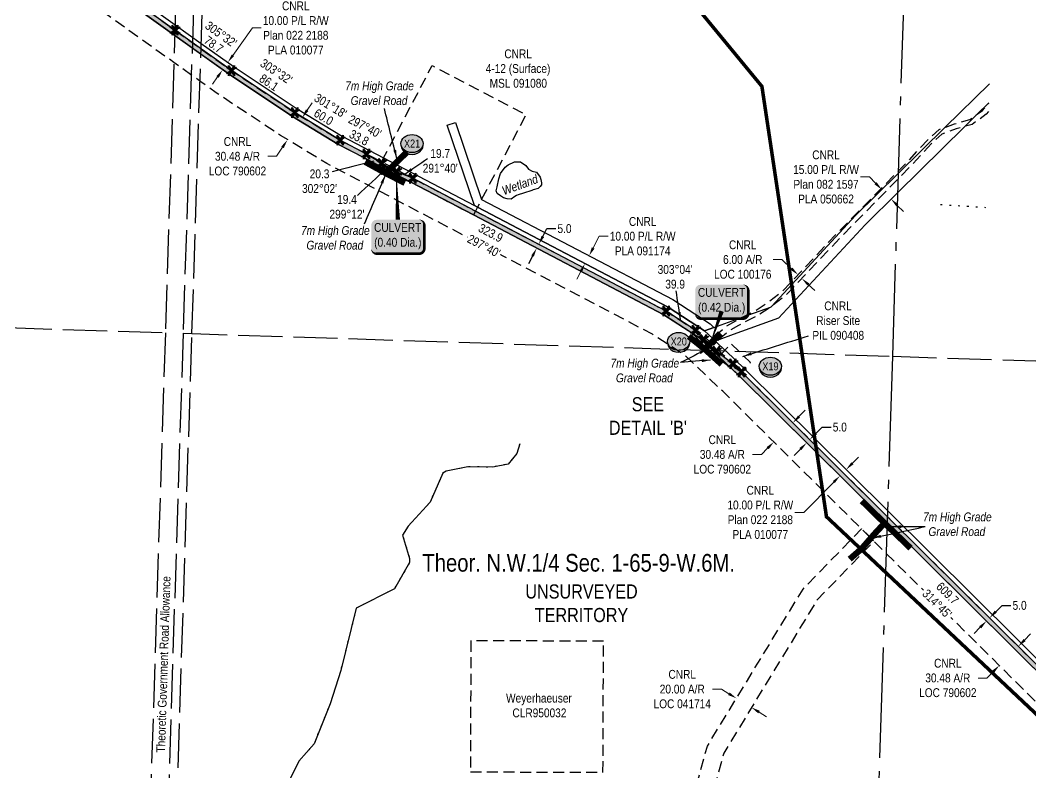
# Model space of a CAD drawing. Extents: x 350972 to 367082, y 6047220 to 6054831.
# Drawn here: x 355528 to 356672, y 6052464 to 6053316 of the extents above; entities that cross this region are included whole.
import ezdxf
from ezdxf.enums import TextEntityAlignment as Align

# ---------------------------------------------------------------- set-up
doc = ezdxf.new("R2010")
doc.units = 0
doc.header["$LTSCALE"] = 5
doc.header["$PDSIZE"] = 0.5
for name, pattern in [('DASHDOT2', [12.7, 6.35, -3.175, 0, -3.175]), ('foc-ACCESSROAD', [3.75, 2.5, -1.25]), ('foc-QUARTERLINE', [33, 25, -3, 2, -3]), ('foc-UNSURVEYED', [12.5, 10, -2.5]), ('foc-WHEELTRACKS', [2, 0.4, -1.6])]:
    doc.linetypes.add(name, pattern=pattern)
doc.layers.get('Defpoints').update_dxf_attribs({"color": 9})
for name, color, linetype, lineweight in [('AS-GENERAL', 48, 'Continuous', 18), ('C-AR-T', 13, 'Continuous', 9), ('C-RW-T', 13, 'Continuous', 9), ('C-WS-T', 13, 'Continuous', 9), ('F-WS-T', 190, 'Continuous', 9), ('T-TEXT', 48, 'Continuous', 18)]:
    doc.layers.add(name, color=color, linetype=linetype, lineweight=lineweight)
for name, color, linetype in [('AS-ROADS', 254, 'Continuous'), ('AS-WILDLIFE', 131, 'DASHDOT2'), ('C-AR', 13, 'foc-ACCESSROAD'), ('C-RW', 13, 'Continuous'), ('C-SYMBOL', 7, 'Continuous'), ('C-WS', 13, 'foc-ACCESSROAD'), ('DETAIL-T', 7, 'Continuous'), ('F-WS', 190, 'foc-ACCESSROAD'), ('L-BD', 7, 'Continuous'), ('L-BD1', 253, 'Continuous'), ('L-MON', 1, 'Continuous'), ('L-QSEC', 8, 'foc-QUARTERLINE'), ('L-ROAD-T', 7, 'Continuous'), ('L-UNS-T', 3, 'Continuous'), ('L-USEC', 7, 'foc-UNSURVEYED'), ('P-CROSSINGS', 250, 'Continuous'), ('P-PROPOSED', 10, 'Continuous'), ('P-PROPOSED-H', 21, 'Continuous'), ('P-TXT', 4, 'Continuous'), ('T-WATER-P3', 160, 'foc-WHEELTRACKS'), ('WETLAND', 143, 'Continuous'), ('WETLAND-T', 146, 'Continuous')]:
    doc.layers.add(name, color=color, linetype=linetype)
doc.styles.add('175L', font='ARIALN.TTF', dxfattribs={"height": 20})
doc.styles.add('80', font='ARIALN.TTF', dxfattribs={"height": 10})
doc.styles.add('80CG', font='ARIALN.TTF', dxfattribs={"height": 10})
doc.styles.add('80L', font='ARIALN.TTF', dxfattribs={"height": 10})
doc.styles.add('Crossing', font='ARIALN.TTF', dxfattribs={"height": 10})
doc.styles.add('foc-LtypeFont', font='ARIALN.TTF', dxfattribs={"height": 7.35})
doc.styles.get("Standard").update_dxf_attribs({"font": 'ARIALN.TTF'})
doc.linetypes.add('foc-TOPO-flowdirection-NOLINE', pattern='A,0,[">",foc-LtypeFont,S=0.3,R=0,X=0,Y=-0.945],-20,[">",foc-LtypeFont,S=0.3,R=0,X=0,Y=-0.945],0', length=20)
doc.dimstyles.new('Compass 5 000', dxfattribs={"dimscale": 5, "dimtxt": 9, "dimasz": 2, "dimexe": 0.2, "dimexo": 0.0625, "dimgap": 0.5, "dimtad": 0, "dimtih": 1, "dimtoh": 1, "dimzin": 0, "dimdsep": 46, "dimtxsty": '80CG', "dimcen": 0.1, "dimse1": 1, "dimse2": 1, "dimclrd": 256, "dimclrt": 256, "dimaunit": 1, "dimadec": 4, "dimazin": 0, "dimtfac": 0.06, "dimtofl": 0, "dimtmove": 0, "dimatfit": 1, "dimfxl": 0.2, "dimtolj": 1, "dimtzin": 0, "dimlwd": -1, "dimarcsym": 0})

# ---------------------------------------------------------------- blocks, each defined once
blk = doc.blocks.new('*D436')
at = {"layer": 'C-AR-T', "transparency": 16777216}
for p, q in [((356390.1, 6053044.7), (356380.1, 6053044.7)), ((356401.1, 6053034.3), (356390.1, 6053044.7)), ((356420, 6053016.5), (356427.3, 6053009.6))]:
    blk.add_line(p, q, dxfattribs=at)
for points in [[(356402.2, 6053035.5), (356400, 6053033.1), (356408.4, 6053027.5)], [(356421.2, 6053017.7), (356418.9, 6053015.3), (356412.7, 6053023.3)]]:
    blk.add_solid(points, dxfattribs=at)
at = {"layer": 'Defpoints', "color": 0, "transparency": 16777216}
for p in [(356440.7, 6053061.8), (356445, 6053057.7), (356408.4, 6053027.5)]:
    blk.add_point(p, dxfattribs=at)
at = {"layer": 'C-AR-T', "transparency": 16777216, "insert": (356345.8, 6053044.7), "char_height": 10, "attachment_point": 5, "style": '80CG'}
blk.add_mtext('\\A1;CNRL\\P6.00 A/R\\PLOC 100176', dxfattribs=at)
blk = doc.blocks.new('*D437')
at = {"layer": 'C-AR-T', "transparency": 16777216}
for p, q in [((355852.6, 6053213.8), (355858.1, 6053222.2)), ((355824.7, 6053171.8), (355817.9, 6053161.6)), ((355817.9, 6053161.6), (355807.9, 6053161.6))]:
    blk.add_line(p, q, dxfattribs=at)
for points in [[(355851.2, 6053214.8), (355854, 6053212.9), (355847.1, 6053205.5)], [(355823.3, 6053172.7), (355826.1, 6053170.9), (355830.2, 6053180.1)]]:
    blk.add_solid(points, dxfattribs=at)
at = {"layer": 'Defpoints', "color": 0, "transparency": 16777216}
for p in [(355821.1, 6053222.8), (355804.2, 6053197.4), (355830.2, 6053180.1)]:
    blk.add_point(p, dxfattribs=at)
at = {"layer": 'C-AR-T', "transparency": 16777216, "insert": (355773.7, 6053161.6), "char_height": 10, "attachment_point": 5, "style": '80CG'}
blk.add_mtext('\\A1;CNRL\\P30.48 A/R\\PLOC 790602', dxfattribs=at)
blk = doc.blocks.new('*D438')
at = {"layer": 'C-RW-T', "transparency": 16777216}
for p, q in [((355768.5, 6053275.9), (355790.6, 6053306.9)), ((355790.6, 6053306.9), (355800.6, 6053306.9)), ((355751.1, 6053251.5), (355745.3, 6053243.4))]:
    blk.add_line(p, q, dxfattribs=at)
for points in [[(355767.2, 6053276.9), (355769.9, 6053275), (355762.7, 6053267.8)], [(355749.8, 6053252.5), (355752.5, 6053250.5), (355756.9, 6053259.6)]]:
    blk.add_solid(points, dxfattribs=at)
at = {"layer": 'Defpoints', "color": 0, "transparency": 16777216}
for p in [(355761.1, 6053256.7), (355762.7, 6053267.8), (355766.9, 6053264.8)]:
    blk.add_point(p, dxfattribs=at)
at = {"layer": 'C-RW-T', "transparency": 16777216, "insert": (355839.7, 6053306.9), "char_height": 10, "attachment_point": 5, "style": '80CG'}
blk.add_mtext('\\A1;CNRL\\P10.00 P/L R/W\\PPlan 022 2188\\PPLA 010077', dxfattribs=at)
blk = doc.blocks.new('*D439')
at = {"layer": 'C-RW-T', "transparency": 16777216}
for p, q in [((356176.5, 6053057.9), (356183.4, 6053071.1)), ((356183.4, 6053071.1), (356193.4, 6053071.1)), ((356162.6, 6053031.3), (356157.9, 6053022.5))]:
    blk.add_line(p, q, dxfattribs=at)
for points in [[(356175, 6053058.7), (356178, 6053057.1), (356171.9, 6053049.1)], [(356161.1, 6053032.1), (356164, 6053030.6), (356167.2, 6053040.2)]]:
    blk.add_solid(points, dxfattribs=at)
at = {"layer": 'Defpoints', "color": 0, "transparency": 16777216}
for p in [(356171.9, 6053049.1), (356185.7, 6053041.8), (356181, 6053032.9)]:
    blk.add_point(p, dxfattribs=at)
at = {"layer": 'C-RW-T', "transparency": 16777216, "insert": (356232.5, 6053071.1), "char_height": 10, "attachment_point": 5, "style": '80CG'}
blk.add_mtext('\\A1;CNRL\\P10.00 P/L R/W\\PPLA 091174', dxfattribs=at)
blk = doc.blocks.new('*D440')
at = {"layer": 'C-RW-T', "transparency": 16777216}
for p, q in [((356489.2, 6053138.2), (356479.2, 6053138.2)), ((356496.2, 6053131.1), (356489.2, 6053138.2)), ((356520.8, 6053106.1), (356527.8, 6053099))]:
    blk.add_line(p, q, dxfattribs=at)
for points in [[(356497.4, 6053132.3), (356495, 6053129.9), (356503.2, 6053124)], [(356522, 6053107.3), (356519.6, 6053104.9), (356513.8, 6053113.2)]]:
    blk.add_solid(points, dxfattribs=at)
at = {"layer": 'Defpoints', "color": 0, "transparency": 16777216}
for p in [(356503.2, 6053124), (356486.1, 6053107.1), (356496.7, 6053096.4)]:
    blk.add_point(p, dxfattribs=at)
at = {"layer": 'C-RW-T', "transparency": 16777216, "insert": (356440.1, 6053138.2), "char_height": 10, "attachment_point": 5, "style": '80CG'}
blk.add_mtext('\\A1;CNRL\\P15.00 P/L R/W\\PPlan 082 1597\\PPLA 050662', dxfattribs=at)
blk = doc.blocks.new('*D445')
at = {"layer": 'C-AR-T', "transparency": 16777216}
for p, q in [((356409.5, 6052866.9), (356416.6, 6052874)), ((356367, 6052824), (356357, 6052824)), ((356374, 6052831.1), (356367, 6052824))]:
    blk.add_line(p, q, dxfattribs=at)
for points in [[(356408.4, 6052868.1), (356410.7, 6052865.8), (356402.5, 6052859.8)], [(356372.8, 6052832.3), (356375.2, 6052829.9), (356381, 6052838.2)]]:
    blk.add_solid(points, dxfattribs=at)
at = {"layer": 'Defpoints', "color": 0, "transparency": 16777216}
for p in [(356397.6, 6052864.7), (356376.1, 6052843.1), (356381, 6052838.2)]:
    blk.add_point(p, dxfattribs=at)
at = {"layer": 'C-AR-T', "transparency": 16777216, "insert": (356322.7, 6052824), "char_height": 10, "attachment_point": 5, "style": '80CG'}
blk.add_mtext('\\A1;CNRL\\P30.48 A/R\\PLOC 790602', dxfattribs=at)
blk = doc.blocks.new('*D446')
at = {"layer": 'C-AR-T', "transparency": 16777216}
for p, q in [((356664.8, 6052613.8), (356671.8, 6052620.9)), ((356622.2, 6052570.9), (356612.2, 6052570.9)), ((356629.3, 6052578), (356622.2, 6052570.9))]:
    blk.add_line(p, q, dxfattribs=at)
for points in [[(356663.6, 6052615), (356666, 6052612.6), (356657.8, 6052606.7)], [(356628.1, 6052579.2), (356630.5, 6052576.8), (356636.3, 6052585.1)]]:
    blk.add_solid(points, dxfattribs=at)
at = {"layer": 'Defpoints', "color": 0, "transparency": 16777216}
for p in [(356656.3, 6052608.2), (356634.9, 6052586.5), (356636.3, 6052585.1)]:
    blk.add_point(p, dxfattribs=at)
at = {"layer": 'C-AR-T', "transparency": 16777216, "insert": (356578, 6052570.9), "char_height": 10, "attachment_point": 5, "style": '80CG'}
blk.add_mtext('\\A1;CNRL\\P30.48 A/R\\PLOC 790602', dxfattribs=at)
blk = doc.blocks.new('*D448')
at = {"layer": 'C-RW-T', "transparency": 16777216}
for p, q in [((356470, 6052814), (356477, 6052821.1)), ((356448.9, 6052792.7), (356414.8, 6052758.4)), ((356414.8, 6052758.4), (356404.8, 6052758.4))]:
    blk.add_line(p, q, dxfattribs=at)
for points in [[(356468.8, 6052815.2), (356471.2, 6052812.9), (356462.9, 6052806.9)], [(356447.7, 6052793.9), (356450, 6052791.6), (356455.9, 6052799.8)]]:
    blk.add_solid(points, dxfattribs=at)
at = {"layer": 'Defpoints', "color": 0, "transparency": 16777216}
for p in [(356455.9, 6052799.8), (356464.8, 6052805.1), (356457.7, 6052798)]:
    blk.add_point(p, dxfattribs=at)
at = {"layer": 'C-RW-T', "transparency": 16777216, "insert": (356365.7, 6052758.4), "char_height": 10, "attachment_point": 5, "style": '80CG'}
blk.add_mtext('\\A1;CNRL\\P10.00 P/L R/W\\PPlan 022 2188\\PPLA 010077', dxfattribs=at)
blk = doc.blocks.new('*D449')
at = {"layer": 'C-AR-T', "transparency": 16777216}
for p, q in [((356321.6, 6052558.3), (356311.6, 6052558.3)), ((356330.1, 6052553.1), (356321.6, 6052558.3)), ((356364.3, 6052532.3), (356372.8, 6052527.1))]:
    blk.add_line(p, q, dxfattribs=at)
for points in [[(356331, 6052554.5), (356329.3, 6052551.6), (356338.7, 6052547.9)], [(356365.2, 6052533.7), (356363.4, 6052530.8), (356355.8, 6052537.5)]]:
    blk.add_solid(points, dxfattribs=at)
at = {"layer": 'Defpoints', "color": 0, "transparency": 16777216}
for p in [(356338.7, 6052547.9), (356332.9, 6052538.4), (356350, 6052528)]:
    blk.add_point(p, dxfattribs=at)
at = {"layer": 'C-AR-T', "transparency": 16777216, "insert": (356277.3, 6052558.3), "char_height": 10, "attachment_point": 5, "style": '80CG'}
blk.add_mtext('\\A1;CNRL\\P20.00 A/R\\PLOC 041714', dxfattribs=at)
blk = doc.blocks.new('*U525')
h = blk.add_hatch(color=254)
edge = h.paths.add_edge_path()
edge.add_line((-24, -20), (24, -20))
edge.add_arc((24, -14), 6, 270, 360)
edge.add_line((30, -14), (30, 12.5))
edge.add_arc((24, 12.5), 6, 0, 90)
edge.add_line((24, 18.5), (-24, 18.5))
edge.add_arc((-24, 12.5), 6, 90, 180)
edge.add_line((-30, 12.5), (-30, -14))
edge.add_arc((-24, -14), 6, 180, 270)
at = {"color": 160, "flags": 128}
blk.add_lwpolyline([(-24, -20, 3, 3, 0), (24, -20, 3, 3, 0.414214), (30, -14, 3, 3, 0), (30, 12.5, 3, 0, 0.414214), (24, 18.5, 0, 0, 0), (-24, 18.5, 0, 0, 0.414214), (-30, 12.5, 0, 0, 0), (-30, -14, 0, 3, 0.414214)], format="xyseb", close=True, dxfattribs=at)
at = {"color": 160, "style": '80'}
blk.add_attdef('ENTER_TEXT_001', (-26.8, -4.9), '', height=10, dxfattribs=at)
blk = doc.blocks.new('xing2')
h = blk.add_hatch(color=50)
h.dxf.hatch_style = 1
edge = h.paths.add_edge_path()
edge.add_ellipse((0, 0), major_axis=(-12.5, 0), ratio=0.816297, start_angle=0, end_angle=360)
h = blk.add_hatch(color=250)
h.dxf.hatch_style = 1
edge = h.paths.add_edge_path()
edge.add_ellipse((0, -2), major_axis=(-12.5, 0), ratio=0.816297, start_angle=0, end_angle=180)
edge.add_line((12.5, -2), (12.5, 0))
edge.add_ellipse((0, 0), major_axis=(-12.5, 0), ratio=0.816297, start_angle=0, end_angle=180, ccw=False)
edge.add_line((-12.5, 0), (-12.5, -2))
at = {"color": 250}
blk.add_ellipse((0, 0), major_axis=(-12.5, 0), ratio=0.816297, dxfattribs=at)
blk.add_ellipse((0, -2), major_axis=(-12.5, 0), ratio=0.816297, start_param=0, end_param=3.141593, dxfattribs=at)
at = {"color": 250, "style": 'Crossing'}
blk.add_attdef('CROSSING', text='', height=9, dxfattribs=at).set_placement((0.1, 0), align=Align.MIDDLE_CENTER)
at = {"color": 250, "style": 'Crossing', "flags": 1}
for tag, p in [('OWNER', (0.1, -12.5)), ('DESCRIPTION', (0.1, -25.8)), ('LOCATION', (0.1, -39.3)), ('DWG_REF', (0.1, -52.8))]:
    blk.add_attdef(tag, text='', height=9, dxfattribs=at).set_placement(p, align=Align.MIDDLE_CENTER)
blk = doc.blocks.new('TEMP')
h = blk.add_hatch(color=255)
h.dxf.hatch_style = 1
h.paths.add_polyline_path([(0, 0.25), (-0.67, 1.15), (-0.67, 0.67), (-1.15, 0.67), (-0.25, 0), (-1.15, -0.67), (-0.67, -0.67), (-0.67, -1.15), (0, -0.25), (0.67, -1.15), (0.67, -0.67), (1.15, -0.67), (0.25, 0), (1.15, 0.67), (0.67, 0.67), (0.67, 1.15)])
h.paths.add_polyline_path([(0.57, 0.85), (0.57, 0.57), (0.85, 0.57), (0.08, 0), (0.85, -0.57), (0.57, -0.57), (0.57, -0.85), (0, -0.08), (-0.57, -0.85), (-0.57, -0.57), (-0.85, -0.57), (-0.08, 0), (-0.85, 0.57), (-0.57, 0.57), (-0.57, 0.85), (0, 0.08)], flags=16)
h = blk.add_hatch(color=1)
h.dxf.hatch_style = 1
h.paths.add_polyline_path([(0, 0.08), (-0.57, 0.85), (-0.57, 0.57), (-0.85, 0.57), (-0.08, 0), (-0.85, -0.57), (-0.57, -0.57), (-0.57, -0.85), (0, -0.08), (0.57, -0.85), (0.57, -0.57), (0.85, -0.57), (0.08, 0), (0.85, 0.57), (0.57, 0.57), (0.57, 0.85)])
at = {"color": 1}
for p, q in [((-0.08, 0), (0.08, 0)), ((0, 0.08), (0, -0.08))]:
    blk.add_line(p, q, dxfattribs=at)
at = {"color": 255, "flags": 128}
blk.add_lwpolyline([(-0.25, 0), (-1.15, 0.67), (-0.67, 0.67), (-0.67, 1.15), (0, 0.25), (0.67, 1.15), (0.67, 0.67), (1.15, 0.67), (0.25, 0), (1.15, -0.67), (0.67, -0.67), (0.67, -1.15), (0, -0.25), (-0.67, -1.15), (-0.67, -0.67), (-1.15, -0.67)], close=True, dxfattribs=at)
at = {"color": 1, "flags": 128}
blk.add_lwpolyline([(-0.08, 0), (-0.85, 0.57), (-0.57, 0.57), (-0.57, 0.85), (0, 0.08), (0.57, 0.85), (0.57, 0.57), (0.85, 0.57), (0.08, 0), (0.85, -0.57), (0.57, -0.57), (0.57, -0.85), (0, -0.08), (-0.57, -0.85), (-0.57, -0.57), (-0.85, -0.57)], close=True, dxfattribs=at)
blk = doc.blocks.new('*D613')
at = {"layer": 'Defpoints', "color": 0, "transparency": 16777216}
for p in [(356113.9, 6053056.8), (356114.8, 6053062), (356116.2, 6053061.3)]:
    blk.add_point(p, dxfattribs=at)
at = {"layer": 'P-TXT', "transparency": 16777216}
for p, q in [((356119.5, 6053070.9), (356124.1, 6053079.7)), ((356124.1, 6053079.7), (356134.1, 6053079.7)), ((356107.8, 6053048.7), (356103.2, 6053039.9))]:
    blk.add_line(p, q, dxfattribs=at)
for points in [[(356118, 6053071.6), (356120.9, 6053070.1), (356114.8, 6053062)], [(356106.4, 6053049.5), (356109.3, 6053048), (356112.5, 6053057.6)]]:
    blk.add_solid(points, dxfattribs=at)
at = {"layer": 'P-TXT', "transparency": 16777216, "insert": (356144, 6053079.7), "char_height": 10, "attachment_point": 5, "style": '80CG'}
blk.add_mtext('\\A1;5.0', dxfattribs=at)
blk = doc.blocks.new('*D614')
at = {"layer": 'Defpoints', "color": 0, "transparency": 16777216}
for p in [(356623.7, 6052640.5), (356625.3, 6052638.9), (356620.2, 6052637)]:
    blk.add_point(p, dxfattribs=at)
at = {"layer": 'P-TXT', "transparency": 16777216}
for p, q in [((356632.3, 6052646), (356639.4, 6052653.1)), ((356639.4, 6052653.1), (356649.4, 6052653.1)), ((356614.7, 6052628.3), (356607.7, 6052621.2))]:
    blk.add_line(p, q, dxfattribs=at)
for points in [[(356631.1, 6052647.2), (356633.5, 6052644.9), (356625.3, 6052638.9)], [(356613.5, 6052629.5), (356615.9, 6052627.1), (356621.8, 6052635.4)]]:
    blk.add_solid(points, dxfattribs=at)
at = {"layer": 'P-TXT', "transparency": 16777216, "insert": (356659.3, 6052653.1), "char_height": 10, "attachment_point": 5, "style": '80CG'}
blk.add_mtext('\\A1;5.0', dxfattribs=at)
blk = doc.blocks.new('*D633')
at = {"layer": 'Defpoints', "color": 0, "transparency": 16777216}
for p in [(356421.6, 6052833.9), (356421.7, 6052840.8), (356425.1, 6052837.4)]:
    blk.add_point(p, dxfattribs=at)
at = {"layer": 'P-TXT', "transparency": 16777216}
for p, q in [((356428.7, 6052847.9), (356435.8, 6052855)), ((356435.8, 6052855), (356445.8, 6052855)), ((356411.1, 6052830.1), (356404.1, 6052823))]:
    blk.add_line(p, q, dxfattribs=at)
for points in [[(356427.5, 6052849.1), (356429.9, 6052846.7), (356421.7, 6052840.8)], [(356409.9, 6052831.3), (356412.3, 6052829), (356418.2, 6052837.2)]]:
    blk.add_solid(points, dxfattribs=at)
at = {"layer": 'P-TXT', "transparency": 16777216, "insert": (356455.7, 6052855), "char_height": 10, "attachment_point": 5, "style": '80CG'}
blk.add_mtext('\\A1;5.0', dxfattribs=at)

msp = doc.modelspace()

# ---------------------------------------------------------------- hatches: boundary and pattern name
at = {"layer": 'P-PROPOSED-H'}
h = msp.add_hatch(color=256, dxfattribs=at)
h.dxf.hatch_style = 1
h.paths.add_polyline_path([(352865.575, 6051530.911), (352846.394, 6051712.416), (352861.427, 6051714.005), (352843.305, 6051885.488), (352749.784, 6051951.143), (352669.459, 6052001.497), (352552.598, 6052063.678), (352495.546, 6052100.649), (351984.16, 6052449.542), (351943.753, 6052482.183), (351920.41, 6052506.628), (351900.788, 6052540.765), (351887.31, 6052596.658), (351866.362, 6052754.753), (351841.297, 6053030.286), (351836.502, 6053086.973), (351812.269, 6053373.495), (351811.604, 6053421.626), (351818.326, 6053445.789), (351845.408, 6053478.257), (351917.664, 6053536.827), (351963.795, 6053562.799), (352030.64, 6053582.012), (352233.88, 6053615.997), (352284.382, 6053628.44), (352316.995, 6053648.48), (352343.381, 6053683.636), (352380.535, 6053746.97), (352424.276, 6053850.534), (352440.444, 6053911.368), (352455.506, 6053940.561), (352486.241, 6053969.986), (352584.846, 6054036.5), (352618.847, 6054037.998), (352706.795, 6054036.916), (352765.268, 6054022.323), (352786.917, 6054015.501), (352892.779, 6053964.522), (352950.904, 6053973.692), (352984.053, 6053985.967), (353012.827, 6054005.999), (353074.58, 6054058.894), (353102.498, 6054075.857), (353130.347, 6054088.052), (353169.457, 6054099.208), (353238.923, 6054110.427), (353272.3, 6054116.771), (353308.027, 6054125.895), (353341.917, 6054138.534), (353407.27, 6054166.808), (353489.563, 6054210.777), (353491.95, 6054212.052), (353518.235, 6054236.279), (353538.99, 6054256.162), (353555.049, 6054280.164), (353567.593, 6054304.032), (353580.381, 6054332.094), (353584.726, 6054362.345), (353595.582, 6054355.062), (353609.258, 6054376.171), (353694.409, 6054318.818), (353701.269, 6054339.967), (353737.551, 6054451.836), (353749.195, 6054455.339), (353703.033, 6054313.009), (353778.459, 6054262.209), (353856.595, 6054213.564), (354059.935, 6054093.899), (354127.416, 6054059.318), (354214.861, 6054014.504), (354293.753, 6053979.396), (354364.884, 6053951.226), (354377.639, 6053941.748), (354397.44, 6053934.081), (354416.56, 6053930.727), (354437.495, 6053922.422), (354523.749, 6053887.87), (354547.288, 6053878.725), (354565.85, 6053871.317), (354761.584, 6053792.179), (354863.274, 6053751.116), (354911.428, 6053735.204), (355270.187, 6053616.656), (355301.51, 6053597.572), (355390.953, 6053521.054), (355700.011, 6053300.303), (355764.104, 6053254.524), (355836.008, 6053206.849), (355887.48, 6053175.541), (355917.363, 6053159.874), (355934.486, 6053149.16), (355951.776, 6053139.498), (355970.139, 6053132.206), (356040.807, 6053095.158), (356256.471, 6052982.105), (356289.137, 6052960.844), (356298.009, 6052950.677), (356312.927, 6052936.875), (356331.509, 6052922.784), (356340.887, 6052913.865), (356505.942, 6052750.213), (356746.616, 6052511.581), (356777.83, 6052480.634), (356819.159, 6052535.756), (356823.291, 6052524.595), (356784.503, 6052472.862), (356815.902, 6052438.264), (356954.635, 6052262.661), (357190.511, 6051931.342), (357280.051, 6051815.083), (357309.205, 6051780.128), (357410.558, 6051660.056), (357463.345, 6051611.058), (357547.956, 6051632.469), (357676.315, 6051708.007), (357816.133, 6051804.657), (357737.38, 6051918.584), (357733.267, 6051915.741), (357809.178, 6051805.927), (357673.622, 6051712.223), (357546.037, 6051637.14), (357464.753, 6051616.572), (357414.182, 6051663.513), (357313.035, 6051783.342), (357283.952, 6051818.21), (357194.529, 6051934.318), (356958.635, 6052265.662), (356819.718, 6052441.497), (356790.979, 6052473.166), (356828.925, 6052523.776), (356820.663, 6052546.095), (356777.274, 6052488.226), (356750.136, 6052515.131), (356509.462, 6052753.763), (356344.37, 6052917.452), (356334.752, 6052926.599), (356316.143, 6052940.711), (356301.6, 6052954.166), (356292.447, 6052964.655), (356259.001, 6052986.423), (356043.128, 6053099.586), (355972.228, 6053136.755), (355953.928, 6053144.023), (355937.033, 6053153.464), (355919.853, 6053164.213), (355889.942, 6053179.894), (355838.69, 6053211.069), (355766.939, 6053258.643), (355702.917, 6053304.371), (355394.037, 6053524.995), (355304.455, 6053601.633), (355272.299, 6053621.223), (354912.996, 6053739.951), (354864.996, 6053755.812), (354763.458, 6053796.814), (354567.714, 6053875.956), (354549.12, 6053883.377), (354525.584, 6053892.521), (354439.346, 6053927.066), (354417.928, 6053935.563), (354398.787, 6053938.92), (354380.077, 6053946.165), (354367.337, 6053955.632), (354295.69, 6053984.005), (354217.019, 6054019.016), (354129.696, 6054063.767), (354062.345, 6054098.281), (353859.185, 6054217.841), (353781.177, 6054266.406), (353708.95, 6054315.051), (353756.895, 6054462.877), (353733.604, 6054455.868), (353696.513, 6054341.51), (353691.7, 6054326.67), (353607.829, 6054383.161), (353594.148, 6054362.044), (353580.908, 6054370.927), (353575.535, 6054333.514), (353563.102, 6054306.233), (353550.746, 6054282.724), (353535.138, 6054259.395), (353514.811, 6054239.922), (353489.031, 6054216.161), (353487.207, 6054215.187), (353405.096, 6054171.314), (353340.05, 6054143.173), (353306.531, 6054130.672), (353271.214, 6054121.653), (353238.058, 6054115.351), (353168.369, 6054104.097), (353128.65, 6054092.767), (353100.187, 6054080.302), (353071.637, 6054062.955), (353009.765, 6054009.959), (352981.72, 6053990.434), (352949.634, 6053978.553), (352893.542, 6053969.703), (352788.762, 6054020.161), (352766.626, 6054027.137), (352707.44, 6054041.908), (352618.768, 6054042.999), (352583.219, 6054041.433), (352483.092, 6053973.892), (352451.446, 6053943.595), (352435.752, 6053913.178), (352419.534, 6053852.157), (352376.057, 6053749.217), (352339.212, 6053686.41), (352313.568, 6053652.242), (352282.429, 6053633.107), (352232.868, 6053620.896), (352029.534, 6053586.896), (351961.852, 6053567.443), (351914.844, 6053540.977), (351841.881, 6053481.833), (351813.798, 6053448.165), (351806.595, 6053422.275), (351807.273, 6053373.249), (351831.52, 6053086.552), (351836.317, 6053029.849), (351861.393, 6052754.198), (351882.388, 6052595.741), (351896.096, 6052538.895), (351916.377, 6052503.612), (351940.36, 6052478.497), (351981.176, 6052445.526), (352492.777, 6052096.486), (352550.06, 6052059.366), (352666.954, 6051997.167), (352747.018, 6051946.977), (352838.572, 6051882.702), (352855.93, 6051718.452), (352840.897, 6051716.862), (352860.678, 6051529.682), (352882.7, 6051475.582), (352908.263, 6051442.648), (352914.755, 6051442.438), (352887.071, 6051478.104)])

# ---------------------------------------------------------------- linework, layer by layer
at = {"layer": 'AS-GENERAL', "const_width": 2, "flags": 128}
for points in [[(355936.535, 6053152.596), (355953.44, 6053143.15)], [(356300.882, 6052953.468), (356315.5, 6052939.944)]]:
    msp.add_lwpolyline(points, dxfattribs=at)
at = {"layer": 'AS-ROADS', "flags": 128}
for points, const_width in [([(355942.03, 6053142.195), (355947.362, 6053148.461), (355955.24, 6053156.294), (355965.821, 6053166.57)], 6.999), ([(355963.249, 6053131.373), (355942.041, 6053142.234), (355918.227, 6053155.325)], 6.999), ([(356284.668, 6052957.696), (356303.773, 6052942.403), (356321.903, 6052926.08)], 6.999), ([(356302.913, 6052943.499), (356309.587, 6052950.198), (356320.387, 6052961.26)], 6.999), ([(356480.78, 6052771.369), (356506.442, 6052746.226), (356535.807, 6052717.908)], 7), ([(356505.928, 6052745.813), (356494.731, 6052733.747), (356480.266, 6052717.139), (356466.898, 6052705.449)], 7)]:
    msp.add_lwpolyline(points, dxfattribs=dict(at, const_width=const_width))
at = {"layer": 'AS-WILDLIFE', "const_width": 4, "flags": 128}
msp.add_lwpolyline([(357428.862, 6052284.585), (356854.735, 6052363.774), (356440.602, 6052753.545), (356367.519, 6053240.761), (356026.47, 6053654.893), (355417.452, 6053727.976), (354759.712, 6053898.5), (354394.3, 6054069.025), (353614.758, 6054166.469), (353503.254, 6054260.365), (353505.323, 6054262.166), (353534.675, 6054298.004), (353544.756, 6054316.073), (353558.238, 6054362.831), (353562.2, 6054391.739), (353570.893, 6054458.855), (353575.614, 6054479.174), (353587.493, 6054503.874), (353592.335, 6054513.941), (353605.428, 6054562.78), (353613.649, 6054584.238), (353636.691, 6054621.986), (353650.021, 6054635.787), (353690.093, 6054669.845), (353719.944, 6054701.552), (353751.537, 6054760.751), (353752.967, 6054764.633)], dxfattribs=at)
at = {"layer": 'C-AR', "flags": 128}
for points in [[(358210.116, 6051860.253), (358174.149, 6051857.065), (358109.407, 6051839.161), (358075.554, 6051829.798), (357975.527, 6051833.921), (357907.822, 6051820.17), (357827.24, 6051781.369), (357690.036, 6051686.524), (357557.736, 6051608.668), (357486.142, 6051590.551), (357473.483, 6051587.348), (357466.726, 6051585.638), (357456.165, 6051582.966), (357455.653, 6051583.442), (357433.907, 6051603.625), (357425.192, 6051611.714), (357415.953, 6051620.292), (357412.376, 6051623.613), (357404.281, 6051631.165), (357398.087, 6051636.877), (357392.093, 6051642.441), (357311.602, 6051737.798), (357282.506, 6051772.268), (357170.037, 6051916.177), (357029.233, 6052113.726), (356946.84, 6052229.334), (356931.53, 6052250.815), (356796.453, 6052421.789), (356772.363, 6052448.337), (356762.098, 6052459.648), (356758.996, 6052463.066), (356755.63, 6052466.775), (356755.235, 6052467.167), (356508.145, 6052712.158), (356494.429, 6052725.756), (356480.297, 6052739.768), (356323.148, 6052895.581), (356280.728, 6052935.923), (356269.631, 6052943.139), (356243.581, 6052960.102), (355874.935, 6053153.355), (355822.346, 6053185.344), (355749.658, 6053233.539), (355731.262, 6053246.679), (355701.752, 6053267.757), (355375.241, 6053500.974), (355286.508, 6053576.885), (355259.808, 6053593.152), (354911.979, 6053708.18), (354854.71, 6053727.12), (354675.681, 6053799.661), (354551.965, 6053849.799), (354538.072, 6053855.43), (354283.912, 6053955.79), (354203.908, 6053991.418), (354128.59, 6054029.415), (354098.891, 6054044.398), (354047.857, 6054070.143), (353843.491, 6054191.587), (353770.722, 6054236.837), (353674.056, 6054302.178), (353657.575, 6054313.278), (353584.726, 6054362.345), (353586.155, 6054372.517), (353589.361, 6054395.6), (353691.7, 6054326.67), (353705.507, 6054317.371), (353708.95, 6054315.051), (353781.177, 6054266.406), (353859.185, 6054217.841), (354062.345, 6054098.281), (354100.005, 6054078.983), (354129.696, 6054063.767), (354217.019, 6054019.016), (354295.69, 6053984.005), (354336.158, 6053968.001), (354347.216, 6053963.613), (354391.926, 6053945.876), (354439.346, 6053927.066), (354447.701, 6053923.753), (354525.584, 6053892.521), (354529.346, 6053891.059), (354539.732, 6053887.023), (354544.435, 6053885.197), (354549.12, 6053883.377), (354563.04, 6053877.779), (354567.714, 6053875.956), (354763.458, 6053796.814), (354864.996, 6053755.812), (354912.996, 6053739.951), (355272.299, 6053621.223), (355289.376, 6053610.819), (355304.455, 6053601.633), (355394.037, 6053524.995), (355702.917, 6053304.371), (355732.427, 6053283.293), (355766.939, 6053258.643), (355838.69, 6053211.069), (355889.942, 6053179.894), (355936.881, 6053155.286), (356043.128, 6053099.586), (356259.001, 6052986.423), (356299.698, 6052959.936), (356308.268, 6052951.785), (356312.652, 6052947.615), (356319.036, 6052941.538), (356322.26, 6052938.479), (356344.37, 6052917.452), (356509.462, 6052753.763), (356750.136, 6052515.131), (356773.689, 6052491.78), (356777.274, 6052488.226), (356777.656, 6052487.847), (356780.714, 6052484.478), (356790.979, 6052473.166), (356819.718, 6052441.497), (356958.635, 6052265.662), (357032.135, 6052162.42), (357045.481, 6052143.675), (357067.685, 6052112.48), (357194.529, 6051934.318), (357283.952, 6051818.21), (357287.597, 6051813.479), (357313.035, 6051783.342), (357414.182, 6051663.513), (357439.405, 6051640.103), (357451.428, 6051628.94), (357460.193, 6051620.806)], [(356316.123, 6052951.161), (356312.652, 6052947.615), (356308.268, 6052951.785), (356311.75, 6052955.314), (356316.741, 6052960.373), (356327.672, 6052969.478), (356338.099, 6052975.421), (356346.372, 6052979.738), (356361.056, 6052987.402), (356373.46, 6052995.57), (356391.29, 6053009.314), (356452.337, 6053074.148), (356521.837, 6053144.684), (356532.825, 6053155.836), (356555.302, 6053180.449), (356568.233, 6053192.091), (356574.838, 6053194.435), (356585.742, 6053198.306), (356602.9, 6053203.251), (356611.37, 6053209.327), (356617.323, 6053213.598), (356624.328, 6053221.76)], [(356624.025, 6053212.197), (356621.404, 6053209.144), (356605.557, 6053197.773), (356597.19, 6053195.362), (356587.576, 6053192.593), (356571.362, 6053186.836), (356559.533, 6053176.188), (356537.178, 6053151.707), (356521.557, 6053135.854), (356456.657, 6053069.987), (356395.33, 6053004.854), (356378.721, 6052992.053), (356377.807, 6052991.236), (356377.112, 6052990.813), (356364.102, 6052982.226), (356340.972, 6052970.153), (356331.103, 6052964.528), (356320.836, 6052955.976), (356318.761, 6052953.857), (356316.123, 6052951.161)]]:
    msp.add_lwpolyline(points, dxfattribs=at)
msp.add_lwpolyline([(356255.787, 6052335.181), (356174.881, 6052291.646), (356057.428, 6052294.16), (355998.45, 6052295.477), (355987.463, 6052295.722), (355987.744, 6052308.299), (355987.91, 6052315.712), (355994.96, 6052315.571), (356170.043, 6052311.748), (356241.432, 6052350.163), (356287.731, 6052428.027), (356305.778, 6052493.87), (356414.067, 6052671.605), (356480.297, 6052739.768), (356494.429, 6052725.756), (356429.975, 6052659.286), (356324.318, 6052485.87), (356306.3, 6052420.132), (356255.787, 6052335.181)], close=True, dxfattribs=at)
at = {"layer": 'C-RW', "flags": 128}
for points in [[(356746.613, 6052511.586), (356509.246, 6052746.938), (356340.895, 6052913.858), (356318.814, 6052934.857), (356311.527, 6052941.781), (356296.586, 6052955.996), (356256.472, 6052982.106), (356040.808, 6053095.162), (355934.56, 6053150.86), (355887.481, 6053175.541), (355836.008, 6053206.85), (355764.104, 6053254.525), (355732.238, 6053277.328), (355702.727, 6053298.403), (355390.954, 6053521.055)], [(355397.122, 6053528.938), (355703.107, 6053310.342), (355732.618, 6053289.259), (355769.772, 6053262.761), (355841.37, 6053215.289), (355892.404, 6053184.247), (355939.202, 6053159.713), (356041.94, 6053105.853), (356045.45, 6053104.014), (356261.53, 6052990.741), (356302.65, 6052963.953), (356311.75, 6052955.314), (356314.793, 6052952.424), (356316.123, 6052951.161), (356325.688, 6052942.08), (356326.51, 6052941.295), (356347.784, 6052921.102), (356509.678, 6052760.584), (356753.658, 6052518.676)], [(356318.761, 6052953.857), (356314.793, 6052952.424), (356311.75, 6052955.314), (356302.65, 6052963.953), (356313.21, 6052967.767), (356346.372, 6052979.738), (356377.112, 6052990.813), (356377.807, 6052991.236), (356378.721, 6052992.053), (356473.394, 6053094.595), (356521.758, 6053142.195), (356574.838, 6053194.435), (356625.027, 6053243.83)], [(356624.339, 6053222.1), (356611.37, 6053209.327), (356597.19, 6053195.362), (356521.068, 6053120.393), (356484.261, 6053084.145), (356386.347, 6052978.264), (356334.839, 6052959.663), (356318.761, 6052953.857)]]:
    msp.add_lwpolyline(points, dxfattribs=at)
msp.add_lwpolyline([(356313.21, 6052967.767), (356302.65, 6052963.953), (356261.53, 6052990.741), (356045.45, 6053104.014), (356041.94, 6053105.853), (356011.263, 6053196.689), (356020.738, 6053199.889), (356050.12, 6053112.888), (356266.584, 6052999.385), (356309.05, 6052971.741), (356313.21, 6052967.767)], close=True, dxfattribs=at)
at = {"layer": 'C-WS', "flags": 128}
for points in [[(356043.128, 6053099.586), (356040.808, 6053095.162), (355934.56, 6053150.86), (355936.881, 6053155.286), (355939.202, 6053159.713), (355994.096, 6053264.416), (356100.342, 6053208.714), (356050.12, 6053112.888), (356045.45, 6053104.014), (356043.128, 6053099.586)], [(356344.363, 6052917.458), (356340.895, 6052913.858), (356318.814, 6052934.857), (356322.26, 6052938.479), (356324.993, 6052941.344), (356325.688, 6052942.08), (356332.596, 6052949.339), (356341.555, 6052940.807), (356354.738, 6052928.268), (356347.784, 6052921.102), (356344.363, 6052917.458)]]:
    msp.add_lwpolyline(points, close=True, dxfattribs=at)
at = {"layer": 'F-WS'}
msp.add_lwpolyline([(356037.986, 6052613.125), (356037.386, 6052464.689), (356187.549, 6052464.082), (356188.149, 6052612.518)], close=True, dxfattribs=at)
at = {"layer": 'L-QSEC', "flags": 128}
for points in [[(356539.391, 6053699.144), (356515.205, 6052935.184)], [(356515.205, 6052935.184), (356490.708, 6052161.236)]]:
    msp.add_lwpolyline(points, dxfattribs=at)
at = {"layer": 'L-USEC', "flags": 128}
for points in [[(355717.608, 6053765.833), (355692.015, 6052961.899)], [(355737.718, 6053765.193), (355712.125, 6052961.258)], [(355722.165, 6052960.921), (355747.758, 6053764.855)], [(354888.924, 6052987.987), (355692.015, 6052961.899)], [(355692.015, 6052961.899), (355666.425, 6052157.967)], [(355712.125, 6052961.258), (355686.535, 6052157.327)], [(355696.575, 6052156.989), (355722.165, 6052960.921)], [(355712.125, 6052961.246), (356515.205, 6052935.184)], [(356515.205, 6052935.184), (357318.291, 6052909.121)]]:
    msp.add_lwpolyline(points, dxfattribs=at)
at = {"layer": 'P-PROPOSED', "flags": 128}
for points in [[(355390.953, 6053521.054), (355700.011, 6053300.303), (355764.104, 6053254.524), (355836.008, 6053206.849), (355887.48, 6053175.541), (355917.363, 6053159.874), (355934.486, 6053149.16), (355951.776, 6053139.498), (355970.139, 6053132.206), (356040.807, 6053095.158), (356256.471, 6052982.105), (356289.137, 6052960.844), (356298.009, 6052950.677), (356312.927, 6052936.875), (356331.509, 6052922.784), (356340.887, 6052913.865), (356505.942, 6052750.213), (356746.616, 6052511.581)], [(356750.136, 6052515.131), (356509.462, 6052753.763), (356344.37, 6052917.452), (356334.752, 6052926.599), (356316.143, 6052940.711), (356301.6, 6052954.166), (356292.447, 6052964.655), (356259.001, 6052986.423), (356043.128, 6053099.586), (355972.228, 6053136.755), (355953.928, 6053144.023), (355937.033, 6053153.464), (355919.853, 6053164.213), (355889.942, 6053179.894), (355838.69, 6053211.069), (355766.939, 6053258.643), (355702.917, 6053304.371), (355394.037, 6053524.995)]]:
    msp.add_lwpolyline(points, dxfattribs=at)
at = {"layer": 'T-TEXT', "color": 160, "flags": 128}
for points in [[(355953.52, 6053143.685, 0, 4.999, 0), (355955.239, 6053089.773, 0, 0, 0)], [(356308.655, 6052948.044, 0, 4.999, 0), (356321.962, 6052986.22, 0, 0, 0)]]:
    msp.add_lwpolyline(points, format="xyseb", dxfattribs=at)
at = {"layer": 'T-WATER-P3', "flags": 128}
for points in [[(356569.755, 6053107.089), (356620.594, 6053103.838)], [(356093.277, 6052835.952), (356089.845, 6052825.063), (356080.345, 6052813.094), (356062.755, 6052809.765), (356034.624, 6052809.897), (356009.813, 6052804.968), (356006.063, 6052802.868), (355991.871, 6052770.111), (355967.079, 6052742.915), (355960.718, 6052732.566), (355968.657, 6052706.167), (355968.557, 6052701.846), (355951.365, 6052671.899), (355908.182, 6052649.924), (355890.608, 6052579.559), (355878.606, 6052541.562), (355860.354, 6052496.245), (355843.102, 6052476.667), (355831.451, 6052453.019), (355835.92, 6052427.92), (355834.138, 6052415.481), (355843.718, 6052376.224), (355844.367, 6052349.005), (355832.093, 6052302.748), (355805.632, 6052275.531), (355772.708, 6052234.717), (355732.045, 6052163.973), (355712.682, 6052117.707), (355701.202, 6052056.787)]]:
    msp.add_lwpolyline(points, dxfattribs=at)
at = {"layer": 'T-WATER-P3', "linetype": 'foc-TOPO-flowdirection-NOLINE', "flags": 128}
msp.add_lwpolyline([(356093.277, 6052835.952), (356089.845, 6052825.063), (356080.345, 6052813.094), (356062.755, 6052809.765), (356034.624, 6052809.897), (356009.813, 6052804.968), (356006.063, 6052802.868), (355991.871, 6052770.111), (355967.079, 6052742.915), (355960.718, 6052732.566), (355968.657, 6052706.167), (355968.557, 6052701.846), (355951.365, 6052671.899), (355908.182, 6052649.924), (355890.608, 6052579.559), (355878.606, 6052541.562), (355860.354, 6052496.245), (355843.102, 6052476.667), (355831.451, 6052453.019), (355835.92, 6052427.92), (355834.138, 6052415.481), (355843.718, 6052376.224), (355844.367, 6052349.005), (355832.093, 6052302.748), (355805.632, 6052275.531), (355772.708, 6052234.717), (355732.045, 6052163.973), (355712.682, 6052117.707), (355701.202, 6052056.787)], dxfattribs=at)
at = {"layer": 'WETLAND', "flags": 128}
msp.add_lwpolyline([(356087.749, 6053116.097), (356083.482, 6053113.178), (356079.196, 6053113.535), (356074.98, 6053114.413), (356071.466, 6053116.697), (356067.864, 6053119.421), (356066.464, 6053122.686), (356067.892, 6053126.928), (356069.565, 6053136.13), (356069.621, 6053136.2), (356071.685, 6053142.117), (356076.737, 6053149.202), (356080.075, 6053152.101), (356087.191, 6053155.176), (356094.307, 6053155.176), (356100.368, 6053151.135), (356103.267, 6053147.182), (356107.396, 6053144.81), (356112.404, 6053143.668), (356116.533, 6053137.869), (356117.06, 6053135.322), (356117.763, 6053131.456), (356117.938, 6053129.348), (356116.533, 6053127.415), (356113.985, 6053125.307), (356108.318, 6053123.71), (356106.869, 6053122.935), (356097.558, 6053119.794), (356091.465, 6053117.931), (356089.486, 6053117.285), (356087.749, 6053116.097)], close=True, dxfattribs=at)

# ---------------------------------------------------------------- block references
ref = msp.add_blockref('*U525', (355955.239, 6053071.275), dxfattribs=dict(xscale=0.99986273, yscale=0.99986273, zscale=0.99986273))
ref.add_attrib('ENTER_TEXT_001', 'CULVERT', (355928.35, 6053076.074), dxfattribs={"color": 160, "height": 9.9986, "style": '80'})
ref.add_attrib('ENTER_TEXT_002', '(0.40 Dia.)', (355928.507, 6053059.239), dxfattribs={"color": 160, "height": 9.99863, "style": '80'})
at = {"layer": 'L-MON', "xscale": 4.999313650000029, "yscale": 4.999313650000029, "zscale": 4.999313650000029}
for p in [(355702.917, 6053304.371), (355766.939, 6053258.643), (355838.69, 6053211.069), (355889.942, 6053179.894), (355919.853, 6053164.213), (355937.033, 6053153.464), (355953.928, 6053144.023), (355972.228, 6053136.755), (356259.001, 6052986.423), (356292.447, 6052964.655), (356301.6, 6052954.166), (356316.143, 6052940.711), (356334.752, 6052926.599), (356344.37, 6052917.452)]:
    msp.add_blockref('TEMP', p, dxfattribs=at)
at = {"layer": 'P-CROSSINGS', "xscale": 0.99986273, "yscale": 0.99986273, "zscale": 0.99986273}
for p, values in [((355971.329, 6053176.041), {'CROSSING': 'X21'}), ((356273.259, 6052951.985), {'CROSSING': 'X20'}), ((356377.076, 6052923.849), {'CROSSING': 'X19'})]:
    msp.add_blockref('xing2', p, dxfattribs=at).add_auto_attribs(values)

# ---------------------------------------------------------------- texts
at = {"layer": 'C-SYMBOL', "color": 3, "style": '175L'}
msp.add_text('Theor. N.W.1/4 Sec. 1-65-9-W.6M.', height=20, dxfattribs=at).set_placement((356160.02, 6052685.332), align=Align.BOTTOM_CENTER)
at = {"layer": 'C-WS-T', "char_height": 9.99671, "attachment_point": 1, "style": '80L'}
for s, width, insert in [('\\pi21.218;CNRL\\P\\pi0.12671;4-12 (Surface)\\P\\pi4.54886;MSL 091080', 72.62387, (356054.67, 6053282.665)), ('\\pi14.00108;CNRL\\P\\pi4.96585;Riser Site\\P\\pi0.49938;PIL 090408', 58.19004, (356424.108, 6052997.248))]:
    msp.add_mtext_dynamic_manual_height_columns(s, width=width, gutter_width=50, heights=[0], dxfattribs=dict(at, insert=insert))
at = {"layer": 'DETAIL-T', "color": 3, "insert": (356238.439, 6052867.566), "char_height": 15.9978, "width": 124.04796, "attachment_point": 5, "style": '80CG'}
msp.add_mtext("SEE\\PDETAIL 'B'", dxfattribs=at)
at = {"layer": 'F-WS-T', "insert": (356073.543, 6052553.086), "char_height": 9.99671, "attachment_point": 1, "style": '80L'}
msp.add_mtext_dynamic_manual_height_columns('\\pi4.26758;Weyerhaeuser \\P\\pi11.52303;CLR950032', width=83.00587, gutter_width=50, heights=[0], dxfattribs=at)
at = {"layer": 'L-BD', "style": '80L'}
for s, rotation, p in [("305°32'", 324.4633, (355755.115, 6053299.823)), ('78.7', 324.4633, (355746.834, 6053288.229)), ("303°32'", 326.454, (355817.678, 6053257.684)), ('86.1', 326.454, (355809.39, 6053245.184)), ("301°18'", 328.6895, (355879.092, 6053218.938)), ('60.0', 328.6895, (355871.298, 6053206.124)), ("297°40'", 332.3331, (355918.044, 6053195.411)), ('33.8', 332.3331, (355911.428, 6053182.792))]:
    msp.add_text(s, height=9.9986, rotation=rotation, dxfattribs=at).set_placement(p, align=Align.MIDDLE)
at = {"layer": 'L-BD1', "char_height": 9.99863, "attachment_point": 2}
for s, insert, width in [("19.7 291%%d40'", (356003.275, 6053169.882), 40.60304), ("20.3 302%%d02'", (355866.624, 6053146.771), 39.22257), ("19.4 299%%d12'", (355897.668, 6053117.784), 39.57816)]:
    msp.add_mtext(s, dxfattribs=dict(at, insert=insert, width=width))
at = {"layer": 'L-ROAD-T', "style": '80L'}
msp.add_text('Theoretic Government Road Allowance', height=9.99677, rotation=88.197395, dxfattribs=at).set_placement((355689.794, 6052586.374), align=Align.MIDDLE_CENTER)
at = {"layer": 'L-UNS-T', "color": 3, "insert": (356163.264, 6052655.429), "char_height": 15.99483, "attachment_point": 5, "style": '80L'}
msp.add_mtext_dynamic_manual_height_columns('UNSURVEYED TERRITORY', width=126.37292, gutter_width=47.485, heights=[0], dxfattribs=at)
at = {"layer": 'T-TEXT', "char_height": 9.99863, "attachment_point": 1, "style": '80L'}
for insert in [(355894.984, 6053246.335), (355844.939, 6053082.638), (356195.362, 6052932.394), (356549.224, 6052758.313)]:
    msp.add_mtext_dynamic_manual_height_columns('\\pi0.75099;{\\fArial Narrow|b0|i1|c0|p34;7m High Grade\\P\\pi6.87225;Gravel Road}', width=77.49427, gutter_width=50, heights=[0], dxfattribs=dict(at, insert=insert))
at = {"layer": 'WETLAND-T', "insert": (356071.326, 6053126.695), "char_height": 10.00052, "attachment_point": 1, "rotation": 20, "style": '80L'}
msp.add_mtext_dynamic_manual_height_columns('\\pi0.76627;{\\fArial Narrow|b0|i1|c0|p34;Wetland}', width=42.6875, gutter_width=50, heights=[0], dxfattribs=at)

# ---------------------------------------------------------------- dimensions: what is measured, and where the dimension line sits
at = {"layer": 'C-AR-T'}
for base, p1, p2, angle, text, picture, middle in [((355830.231, 6053180.116), (355821.073, 6053222.75), (355804.233, 6053197.353), 236.453614, 'CNRL\\P30.48 A/R\\PLOC 790602', '*D437', (355773.661, 6053161.565)), ((356408.377, 6053027.461), (356445.044, 6053057.654), (356440.677, 6053061.766), 136.723531, 'CNRL\\P6.00 A/R\\PLOC 100176', '*D436', (356345.777, 6053044.691))]:
    dim = msp.add_linear_dim(base=base, p1=p1, p2=p2, angle=angle, text=text, dimstyle='Compass 5 000', dxfattribs=at)
    dim.commit()
    dim.dimension.update_dxf_attribs({"geometry": picture, "text_midpoint": middle, "dimtype": 161})
for p1, p2, distance, text, picture, middle in [((356397.583, 6052864.692), (356376.127, 6052843.052), 6.916, 'CNRL\\P30.48 A/R\\PLOC 790602', '*D445', (356322.686, 6052823.981)), ((356656.313, 6052608.157), (356634.859, 6052586.52), 2.044, 'CNRL\\P30.48 A/R\\PLOC 790602', '*D446', (356577.959, 6052570.878)), ((356349.974, 6052527.979), (356332.898, 6052538.383), -11.105, 'CNRL\\P20.00 A/R\\PLOC 041714', '*D449', (356277.306, 6052558.273))]:
    dim = msp.add_aligned_dim(p1=p1, p2=p2, distance=distance, text=text, dimstyle='Compass 5 000', dxfattribs=at)
    dim.commit()
    dim.dimension.update_dxf_attribs({"geometry": picture, "text_midpoint": middle})
at = {"layer": 'C-RW-T'}
for base, p1, p2, angle, text, picture, middle in [((355762.738, 6053267.778), (355761.055, 6053256.707), (355766.856, 6053264.84), 54.504538, 'CNRL\\P10.00 P/L R/W\\PPlan 022 2188\\PPLA 010077', '*D438', (355839.706, 6053306.874)), ((356503.235, 6053123.964), (356496.66, 6053096.356), (356486.093, 6053107.093), 134.543698, 'CNRL\\P15.00 P/L R/W\\PPlan 082 1597\\PPLA 050662', '*D440', (356440.12, 6053138.219)), ((356455.892, 6052799.838), (356464.751, 6052805.129), (356457.714, 6052798.032), 225.244445, 'CNRL\\P10.00 P/L R/W\\PPlan 022 2188\\PPLA 010077', '*D448', (356365.735, 6052758.415))]:
    dim = msp.add_linear_dim(base=base, p1=p1, p2=p2, angle=angle, text=text, dimstyle='Compass 5 000', dxfattribs=at)
    dim.commit()
    dim.dimension.update_dxf_attribs({"geometry": picture, "text_midpoint": middle, "dimtype": 161})
at = {"layer": 'P-TXT'}
for base, p1, p2, angle, picture, middle in [((356114.809, 6053062.01), (356113.892, 6053056.85), (356116.211, 6053061.275), 62.33604, '*D613', (356144.046, 6053079.724)), ((356421.684, 6052840.795), (356421.581, 6052833.858), (356425.1, 6052837.408), 45.24444, '*D633', (356455.718, 6052854.997)), ((356625.278, 6052638.93), (356620.157, 6052636.967), (356623.677, 6052640.517), 45.244135, '*D614', (356659.312, 6052653.132))]:
    dim = msp.add_linear_dim(base=base, p1=p1, p2=p2, angle=angle, text='5.0', dimstyle='Compass 5 000', dxfattribs=at)
    dim.commit()
    dim.dimension.update_dxf_attribs({"geometry": picture, "text_midpoint": middle, "dimtype": 161})

# ---------------------------------------------------------------- leaders
at = {"layer": 'C-WS-T', "path_type": 1}
msp.add_leader([(356345.915, 6052935.073), (356420.086, 6052958.254)], dimstyle='Compass 5 000', override={"dimgap": 0.5, "dimtad": 0}, dxfattribs=at)
at = {"layer": 'L-BD', "path_type": 1}
for points in [[(355928.217, 6053156.097), (355880.763, 6053144.015)], [(355962.52, 6053141.078), (355988.895, 6053159.016)]]:
    msp.add_leader(points, dimstyle='Compass 5 000', override={"dimgap": 0.5, "dimtad": 0}, dxfattribs=at)
at = {"layer": 'L-BD1', "path_type": 1}
msp.add_leader([(355942.866, 6053148.232), (355909.761, 6053117.367)], dimstyle='Compass 5 000', override={"dimgap": 0.5, "dimtad": 0}, dxfattribs=at)
at = {"layer": 'T-TEXT', "path_type": 1}
for points in [[(355954.136, 6053159.092), (355940.088, 6053215.669)], [(355941.256, 6053140.56), (355917.118, 6053084.882)], [(356306.225, 6052943.594), (356275.508, 6052928.145)], [(356309.396, 6052930.918), (356275.508, 6052928.145)], [(356492.559, 6052729.346), (356552.393, 6052742.332)], [(356515.551, 6052742.332), (356552.393, 6052742.332)]]:
    msp.add_leader(points, dimstyle='Compass 5 000', override={"dimgap": 0.5, "dimtad": 0}, dxfattribs=at)

# ---------------------------------------------------------------- next in the draw order: texts
at = {"layer": 'L-BD1', "attachment_point": 2, "bg_fill": 3, "box_fill_scale": 1.1, "bg_fill_color": 256, "bg_fill_transparency": 0}
for s, insert, char_height, width, rotation in [("323.9 297%%D40'", (356062.788, 6053079.302), 9.99863, 39.84251, 332.334307), ("609.7\\P314%%D45'", (356581.179, 6052670.348), 9.9986, 41.47064, 315.244135)]:
    msp.add_mtext(s, dxfattribs=dict(at, insert=insert, char_height=char_height, width=width, rotation=rotation))
at = {"layer": 'L-BD1', "insert": (356269.252, 6053038.534), "char_height": 9.9986, "width": 39.2934, "attachment_point": 2, "bg_fill": 3, "box_fill_scale": 1.1, "bg_fill_color": 256, "bg_fill_transparency": 0}
msp.add_mtext("303%%D04'\\P39.9 ", dxfattribs=at)

# ---------------------------------------------------------------- next in the draw order: block references
ref = msp.add_blockref('*U525', (356321.962, 6052997.718), dxfattribs=dict(xscale=0.99986273, yscale=0.99986273, zscale=0.99986273))
ref.add_attrib('ENTER_TEXT_001', 'CULVERT', (356295.073, 6053002.518), dxfattribs={"color": 160, "height": 9.9986, "style": '80'})
ref.add_attrib('ENTER_TEXT_002', '(0.42 Dia.)', (356295.23, 6052985.683), dxfattribs={"color": 160, "height": 9.99863, "style": '80'})

# ---------------------------------------------------------------- next in the draw order: dimensions: what is measured, and where the dimension line sits
at = {"layer": 'C-RW-T'}
dim = msp.add_linear_dim(base=(356171.853, 6053049.057), p1=(356181.029, 6053032.941), p2=(356185.678, 6053041.808), angle=62.329678, text='CNRL\\P10.00 P/L R/W\\PPLA 091174', dimstyle='Compass 5 000', dxfattribs=at)
dim.commit()
dim.dimension.update_dxf_attribs({"geometry": '*D439', "text_midpoint": (356232.489, 6053071.084), "dimtype": 161})

# ---------------------------------------------------------------- next in the draw order: leaders
at = {"layer": 'L-BD', "path_type": 1}
msp.add_leader([(356275.551, 6052974.809), (356270.464, 6053009.331)], dimstyle='Compass 5 000', override={"dimgap": 0.5, "dimtad": 0}, dxfattribs=at)

doc.saveas('drawing.dxf')
